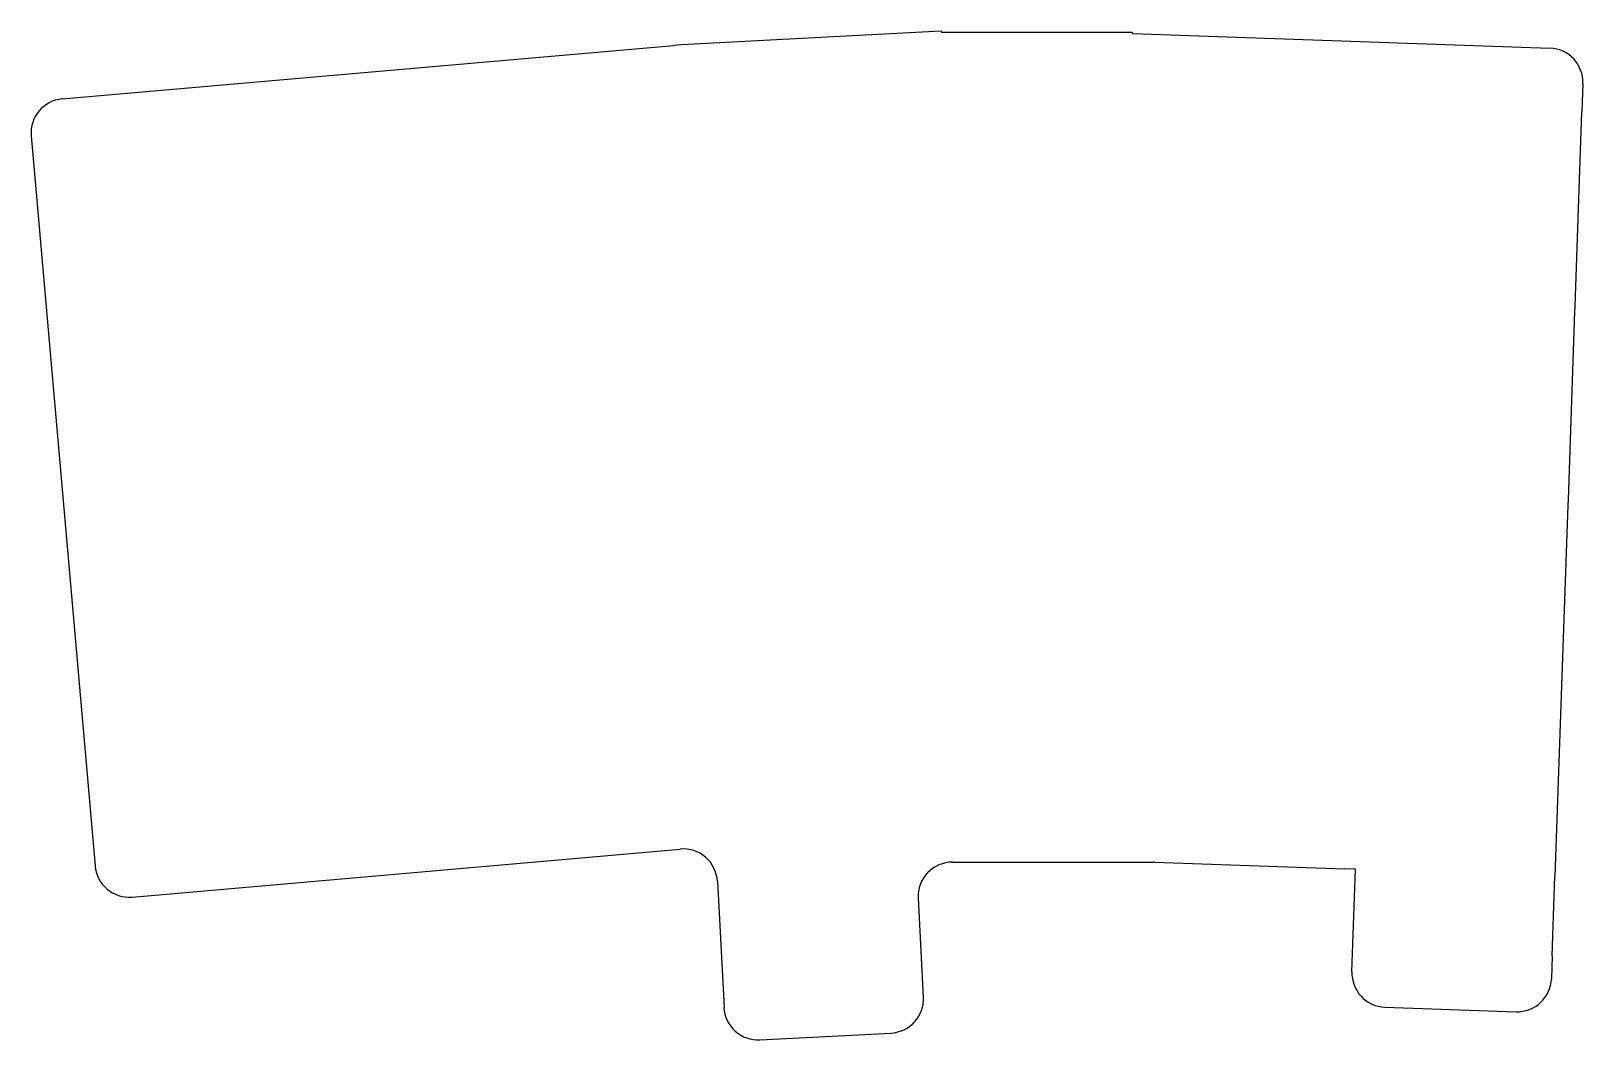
# Model space of a CAD drawing. Header units: millimetres. Extents: x 5 to 141, y -25 to 63.
import ezdxf

# ---------------------------------------------------------------- set-up
doc = ezdxf.new("R2010")
doc.units = ezdxf.units.MM

msp = doc.modelspace()

# ---------------------------------------------------------------- linework, layer by layer
for p, q in [((61.57, 62.1), (84.33, 63.3)), ((84.33, 63.3), (84.34, 63.16)), ((101.09, 63.16), (84.34, 63.16)), ((101.09, 63.08), (101.09, 63.16)), ((101.09, 63.08), (137.69, 61.8)), ((7.28, 57.35), (60.87, 62.04)), ((60.87, 62.07), (61.56, 62.1)), ((60.87, 62.04), (60.87, 62.07)), ((61.56, 62.1), (61.57, 62.1)), ((61.57, 62.1), (61.57, 62.1)), ((140.58, 58.7), (140.5, 56.2)), ((139.9, 39.21), (140.5, 56.2)), ((4.55, 54.1), (10.15, -9.9)), ((139.31, 22.22), (139.88, 38.71)), ((139.88, 38.71), (139.9, 39.21)), ((139.29, 21.72), (139.31, 22.22)), ((138.16, -10.81), (139.29, 21.72)), ((13.4, -12.63), (61.45, -8.43)), ((85.31, -9.57), (102.91, -9.57)), ((103.02, -9.57), (119.67, -10.15)), ((119.67, -10.17), (119.67, -10.15)), ((120.65, -10.2), (119.67, -10.17)), ((120.33, -19.18), (120.65, -10.2)), ((137.89, -17.79), (138.13, -10.81)), ((138.16, -10.81), (138.13, -10.81)), ((64.71, -11.26), (65.29, -22.32)), ((82.31, -12.73), (82.76, -21.4)), ((137.89, -17.79), (137.82, -19.79)), ((123.23, -22.29), (134.72, -22.69)), ((68.44, -25.16), (79.93, -24.56))]:
    msp.add_line(p, q)
for centre, start, end in [((137.58, 58.8), 358, 88), ((7.54, 54.36), 95, 185), ((61.71, -11.41), 3, 95), ((13.14, -9.64), 185, 275), ((85.31, -12.57), 90, 183), ((102.91, -12.57), 88, 90), ((123.33, -19.29), 178, 268), ((134.82, -19.69), 268, 358), ((79.77, -21.56), 273, 3), ((68.28, -22.16), 183, 273)]:
    msp.add_arc(centre, 3, start, end)

doc.saveas('drawing.dxf')
